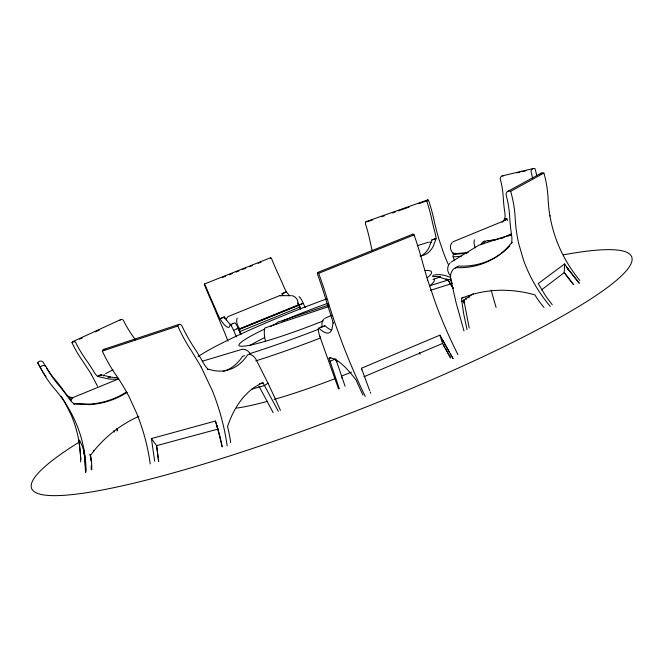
<?xml version="1.0" encoding="UTF-8"?>
<svg xmlns="http://www.w3.org/2000/svg" width="664" height="664" viewBox="0 0 664 664"><rect width="100%" height="100%" fill="white"/><g stroke="black" fill="none" stroke-linecap="round" stroke-linejoin="round"><path stroke-width="1" d="M91.375 468.983L91.341 465.323M85.681 472.61C85.282 461.521 85.714 449.47 78.916 440.058L80.908 459.397M91.308 469.664L91.375 466.584M552.257 304.759L545.974 296.41L538.205 283.586L564.616 263.932L564.234 272.622L573.173 284.242M457.936 354.684A165.842 54.456 66.8 0 1 435.974 304.378L427.276 278.863L422.487 262.147A110.672 30.245 68.4 0 0 414.527 236.16L414.079 234.89L318.654 273.336A3.967 0.871 68.1 0 0 317.799 275.045L318.222 276.199A107.618 21.92 68.2 0 1 325.684 298.891A224.175 56.888 66.9 0 0 331.128 316.089A22.742 4.88 67.7 0 1 333.087 323.061L331.884 329.535A84.942 17.978 68.3 0 1 319.052 328.248A8.151 1.677 67.5 0 0 318.305 329.311A13.961 2.88 67.5 0 0 319.558 335.727L338.549 388.905M226.299 320.314L226.308 320.222A6.615 5.163 62.7 0 1 227.544 317.11M449.486 352.293L442.34 339.611L453.055 358.568M270.655 257.707L204.379 284.018L204.736 285.512A87.939 13.189 68.2 0 0 212.314 303.265L224.664 332.664A96.048 12.674 67.9 0 1 227.959 341.163M222.224 446.847L219.958 436.281L215.418 421.034L151.425 438.58L154.654 461.189M464.02 300.003L464.327 303.041L464.194 301.962M448.125 264.139A99.658 42.471 72 0 1 443.245 251.996L439.012 239.447A99.658 42.471 72 0 1 434.073 220.406A89.889 42.903 70.9 0 0 428.836 201.159L428.529 200.246A2.78 1.253 71.1 0 0 427.135 202.279L427.409 203.109A86.237 41.168 70.9 0 1 431.899 219.967A126.118 53.02 72.1 0 0 435.078 233.047A16.633 7.636 71.6 0 1 436.074 238.583L431.816 240.003L429.019 247.564A63.669 29.772 70.7 0 1 420.445 256.171M336.739 361.689L336.374 360.751L345.072 386.199M505.254 220.631L506.732 218.63L507.437 220.556M91.756 469.697A75.887 73.206 -23.2 0 0 90.57 455.205L94.96 449.611A117.91 113.66 -47.1 0 1 121.255 426.006L127.247 422.271A117.91 113.66 -47.1 0 1 138.867 416.311M511.678 242.85A25.755 10.35 38.8 0 0 511.537 243.016L505.478 249.606L500.905 253.54A79.921 72.617 65.3 0 1 456.45 267.617A7.76 6.939 56.5 0 0 452.599 270.115A13.28 11.869 55.9 0 0 450.433 277.818L456.151 302.991L463.978 330.913M502.15 222.241L504.773 218.929A17.554 16.542 84.6 0 0 504.856 212.729A141.822 130.127 85.6 0 1 503.304 198.287A88.42 84.228 81.5 0 0 500.49 179.745L500.241 178.84A2.971 2.789 82.3 0 1 503.528 175.827M509.919 245.937L505.935 249.714M74.252 404.251L74.8 403.629M505.262 250.295L503.246 252.029A79.605 72.417 65.3 0 1 501.652 253.241M541.417 289.977L564.234 272.622L573.679 284.723M450.889 262.247L479.051 245.049L511.471 234.591A70.915 66.715 81.1 0 1 508.159 236.06M228.101 316.562L279.594 295.654M224.092 317.774L224.623 317.4L223.876 317.226M324.63 318.438L331.809 315.259M207.508 369.25A27.747 20.252 -73.1 0 1 207.94 369.184L214.646 370.769L219.078 371.11A84.129 50.663 70.6 0 0 247.572 354.891A8.109 4.772 73.4 0 1 250.735 354.526A13.878 8.175 73.6 0 1 255.698 358.776L267.974 383.178L264.587 385.518L251.49 389.262M335.577 358.9L330.025 361.274L339.362 388.805M100.779 375.592L101.584 375.044L100.737 375.492L100.538 374.994M453.047 241.771L505.578 220.182M467.049 329.643L463.729 314.08L461.837 301.506L473.216 293.745M461.837 301.506L461.472 298.352L463.181 297.198M105.593 373.633L112.988 369.798M100.737 375.492L101.509 375.019M73.206 397.479L118.482 378.936M511.537 243.016A21.265 19.43 57.6 0 0 511.654 235.645A194.577 186.235 21.6 0 1 509.778 218.24A103.053 91.69 64.1 0 0 506.333 195.706L506.034 194.593A3.66 3.395 61.6 0 1 510.657 191.332L543.891 173.096L544.223 174.25A101.55 92.138 64.5 0 1 548.066 198.685C548.696 212.14 551.261 225.486 555.743 238.193A139.755 134.917 23.6 0 0 579.805 280.432M507.902 191.34L541.268 173.13M117.76 377.492A67.321 50.92 64.8 0 1 111.71 377.26L100.903 374.811L97.633 376.463A17.671 13.222 62.8 0 1 93.807 371.682A137.365 96.496 62.1 0 0 85.897 359.556A90.528 69.62 64.4 0 1 76.219 343.537L75.812 342.699A2.963 2.2 64 0 0 71.978 342.641L72.417 343.578A94.371 72.559 64.4 0 0 83.332 361.996L91.001 373.782L97.566 386.282M224.05 317.683L224.623 317.4M319.782 336.449L320.255 336.225M71.978 342.641L74.791 341.346M79.481 339.188L82.303 337.893M95.442 331.842L99.193 330.108M72.94 341.553L120.798 319.542M320.621 327.211L321.119 326.987M363.872 376.787L442.539 343.471L450.64 357.938M361.731 369.906L361.457 368.263L439.875 335.179L443.652 341.96M330.025 361.274L329.053 358.253L330.954 357.456M318.695 328.207L324.713 325.733M454.591 260.786L453.147 256.902A2.307 2.191 87.4 0 1 453.678 254.387L454.956 253.864L454.906 253.183M204.379 284.018L205.782 286.491A84.361 12.657 68.2 0 0 212.43 302.004A121.363 15.77 67.8 0 1 217.634 313.931A16.177 2.324 68 0 0 219.892 318.828L223.569 323.841A62.175 9.047 68.2 0 0 230.151 324.729A6.192 0.913 67.8 0 1 231.18 325.725A10.558 1.552 67.8 0 1 233.612 330.298L238.268 328.406L240.683 334.1M236.94 328.273L239.779 328.672L298.07 304.959A6.673 5.395 62.2 0 0 297.746 301.182L297.663 300.991A6.424 5.196 62.3 0 0 296.725 298.958L295.604 297.588A6.814 5.511 62.3 0 0 292.226 295.779M240.667 334.349L238.783 329.535L303.282 303.282L305.183 307.822M238.783 329.535L299.016 305.149A2.158 0.432 67.8 0 1 300.028 307.025L300.767 308.943M241.057 334.208L239.986 331.477L300.028 307.025M230.151 324.729L234.79 322.845A6.183 0.938 67.8 0 1 235.828 323.841A10.549 1.594 67.8 0 1 238.268 328.406M317.616 272.497L412.859 234.143M222.614 277.403L225.486 276.257M229.329 274.738L232.209 273.593M236.044 272.066L238.924 270.929M242.758 269.401L245.638 268.256M249.473 266.737L252.353 265.592M258.105 263.309L260.985 262.164M232.408 323.642L233.188 323.343M366.03 221.635L427.624 199.939M367.956 221.56L372.844 219.842M381.634 216.746L384.564 215.717M392.382 212.97L395.312 211.932M398.242 210.903L408.991 207.118M418.76 203.682L428.529 200.246M328.804 305.008L277.884 322.115L276.714 322.961A19.082 8.458 71.8 0 0 275.767 324.513M328.165 306.76L264.845 328.008L264.388 330.232A19.372 8.715 71.8 0 0 265.509 341.304M103.725 349.405L179.131 324.356M417.299 245.697L428.429 242.194M150.238 463.87A155.708 113.843 76.1 0 0 136.527 412.942L129.248 397.122A155.708 113.843 76.1 0 0 116.051 375.127A107.56 67.894 70.8 0 1 102.87 352.252L102.331 351.082L177.811 326.057A3.901 2.432 71.5 0 1 181.953 325.883L182.467 326.987A107.178 62.466 71 0 0 194.17 347.728A214.987 149.881 76.6 0 1 203.549 363.216A22.476 13.687 72.7 0 0 207.94 369.184M108.166 377.534L109.9 376.986M108.157 377.617L110.066 377.011M433.003 279.337L439.817 277.195L448.034 280.05L453.213 288.201M429.276 285.877L450.814 279.187M445.893 279.129L446.855 278.83M202.13 361.282L242.335 349.239M259.533 383.742L262.952 382.763L278.341 411.331M217.867 429.118L156.596 445.635L151.425 438.58M502.175 175.902L533.109 168.573M516.982 172.897L519.987 172.183M521.987 171.71L525.988 170.772M506.3 219.22L506.74 219.278L506.516 218.663M468.294 252.519L453.778 253.831A7.179 6.565 57.8 0 1 451.18 250.511L451.113 250.303A6.914 6.325 57.9 0 1 450.441 248.021L450.474 246.053A7.337 6.706 57.8 0 1 452.3 242.426M453.678 254.387L466.858 253.208M453.147 256.902L461.248 256.229M279.859 295.646L291.363 295.679M432.405 276.448L440.522 276.689M299.016 305.149L298.46 304.585A10.45 2.067 67.8 0 0 297.679 302.975M127.156 392.333A77.29 76.335 -6.9 0 1 89.881 404.617L74.26 403.994A24.626 1.602 -81.3 0 0 73.928 403.513L89.482 404.127A76.958 75.995 -6.8 0 0 126.592 391.901M72.335 397.52L69.562 397.138A19.239 18.899 -20.7 0 1 64.823 392.366A167.801 159.941 -17.3 0 0 55.253 379.841A94.039 93.533 -9.9 0 1 46.737 368.346M72.642 397.952L69.861 397.562A22.875 1.403 -81.3 0 0 69.562 397.138L71.031 400.442M341.528 377.874L342.201 378.032M78.916 440.058L80.078 441.12M289.579 295.746L286.383 291.977A16.002 3.137 68.1 0 1 284.076 287.163A120.142 21.381 67.9 0 0 278.822 275.411A83.382 17.106 68.4 0 1 272.157 260.105L271.842 259.325A2.664 0.515 68.3 0 0 270.58 258.354M579.033 282.997L566.5 266.779M579.357 283.238L568.509 269.825L564.616 263.932M464.028 302.684L464.327 303.041L464.103 302.352M65.055 402.666L65.512 403.231M282.831 294.841L282.001 293.754L286.383 291.977A18.783 14.982 -37 0 0 282.001 293.754L282.739 295.663M239.015 329.568L239.986 331.477M335.469 359.921L336.698 361.581L336.067 359.739M568.425 269.625L567.081 267.667L568.509 269.825M73.928 403.513L74.26 403.994A20.518 20.152 -22.8 0 1 69.205 398.915A179.587 170.831 -18 0 0 59.005 385.552A100.173 99.741 -15.4 0 1 46.629 367.657L46.123 366.694A3.519 3.445 -12.8 0 0 40.321 367.399L37.74 362.81A3.295 3.229 -11.6 0 1 43.177 362.154L43.65 363.059A94.039 93.533 -9.9 0 0 45.667 366.603M91.25 374.239L91.607 374.753M453.238 288.35L448.034 280.05M201.15 366.976L201.565 367.632M93.367 450.267L93.831 451.047M258.918 386.066L273.211 412.717M450.541 357.78L445.312 348.558M450.474 354.036L452.997 358.435M90.943 459.861L90.13 454.442L90.57 455.205M444.506 347.098L443.444 345.139M443.635 342.226L439.875 335.179L442.539 343.471M40.321 367.399L40.853 368.47A104.497 104.032 -15.5 0 0 54.821 389.137C63.678 399.462 70.973 411.107 76.26 423.657A138.701 132.684 -18.2 0 1 86.071 471.083M37.74 362.81L38.238 363.814A98.098 97.558 -10.2 0 0 44.803 374.786M267.974 383.178L272.364 392.515A1227.495 986.629 -55.8 0 1 280.424 410.418M233.612 330.298L236.417 336.938M177.811 326.057L178.359 327.286A111.867 65.246 71 0 0 191.688 351.273L200.843 366.387L212.422 390.872A163.004 110.863 75.6 0 1 227.179 445.926M217.543 315.276L217.767 315.782M370.28 392.067L370.778 393.229M300.294 308.893L298.717 305.141L299.489 304.809A19.472 4.001 -24.6 0 1 302.535 303.572L303.282 303.29L303.025 302.726A10.441 2.1 67.8 0 0 300.186 297.729A6.117 1.237 67.9 0 0 298.974 296.816M73.97 403.563L74.152 404.027M369.69 390.631L361.457 368.263M225.121 318.952L224.366 317.018L219.892 318.828A19.239 15.455 -33.2 0 1 224.366 317.027L228.076 322.015A62.125 9.263 68.3 0 0 231.653 325.177M452.026 283.113L450.956 280.233A2.697 2.399 56.5 0 1 450.889 278.473M217.784 428.371L216.995 425.823L222.116 446.723M318.654 273.336L319.127 274.622A112.34 22.9 68.2 0 1 327.8 300.784A168.855 41.492 67.1 0 0 336.042 326.124L342.342 343.346A168.855 41.492 67.1 0 0 365.25 396.433M215.418 421.034L217.726 428.629M336.49 361.058L336.706 361.78L336.598 361.324M510.657 191.332L511.006 192.552A107.518 95.716 64.1 0 1 515.214 218.398A148.338 142.088 32.1 0 0 518.733 243.754L523.556 260.188A148.338 142.088 32.1 0 0 550.323 306.477M427.475 279.494L427.674 280.225M469.207 328.024L464.435 303.116M468.626 296.061L469.05 297.862M90.13 454.442L90.42 456.085M84.502 454.931L84.145 452.591L85.598 472.245M83.357 448.183L84.519 455.13M90.719 458.044L91.026 460.766M158.713 461.38L156.596 445.635L158.572 461.372M549.817 215.319L549.875 216.032M453.18 254.022L453.13 252.677M117.221 430.43L117.13 428.471L117.204 430.977M463.929 299.962L463.953 303.008M239.779 328.672A6.731 3.752 71.9 0 1 237.762 325.543L237.687 325.343A6.482 3.61 71.8 0 1 236.957 323.202L236.683 321.376A6.872 3.835 71.8 0 1 237.222 318.048M280.416 295.746A6.557 3.469 71.7 0 1 280.698 295.837M120.01 320.255A2.822 2.15 64.2 0 1 123.579 320.612L123.969 321.417A86.088 68.01 64.6 0 0 133.198 336.673A131.198 95.085 62.2 0 1 135.448 339.902M118.773 378.82A67.554 50.995 64.8 0 1 108.464 378.936L97.633 376.463A21.206 11.346 -69.6 0 1 100.903 374.811M114.166 430.645A61.528 44.505 61.5 0 1 114.283 432.115M103.376 375.948A7.287 7.171 -20.8 0 1 104.364 374.687M80.651 461.928A129.679 124.251 -17.4 0 0 71.43 415.556L64.665 401.894A129.679 124.251 -17.4 0 0 61.154 396.192M46.032 376.521A98.098 97.558 -10.2 0 1 45.21 375.368M71.272 399.985A7.893 5.968 61.3 0 1 72.218 398.383M102.331 351.082A3.743 2.523 71.4 0 1 105.427 349.687M244.651 355.821A8.084 4.781 73.4 0 0 242.451 356.443A83.896 50.804 70.6 0 1 223.121 371.458M262.952 382.763A127.745 73.571 78 0 0 247.589 392.88L244.111 396.491A127.745 73.571 78 0 0 229.711 420.586L227.52 426.512A86.569 55.917 75.6 0 1 230.665 442.622M242.982 349.247A8.898 8.698 -79 0 1 247.83 350.999L249.506 352.733A8.391 8.2 -79.2 0 1 250.618 354.866M329.053 358.253A128.65 26.029 66.2 0 1 356.095 380.074A88.694 20.468 67 0 0 363.025 395.105M333.087 323.061A27.78 24.9 4.9 0 1 333.577 322.787M412.551 234.824A3.901 1.154 68.2 0 1 414.079 234.89M324.322 326.489A8.142 1.718 67.5 0 1 325.078 325.767A84.859 18.368 68.3 0 0 331.319 330.083M420.08 354.368A1431.069 797.954 53.5 0 1 419.399 352.443M323.824 319.176A8.964 7.337 59.9 0 0 321.957 323.393L322.023 325.733A8.449 6.914 60 0 0 322.347 327.136M461.472 298.352A122.284 106.107 44.8 0 1 534.935 294.907A80.128 74.99 42.5 0 0 544.032 307.449M511.836 242.692A25.755 10.35 38.8 0 1 512.351 242.26M540.056 174.151A3.445 3.254 61.8 0 1 543.891 173.096M455.496 268.048A7.736 6.922 56.5 0 1 458.924 266.081A79.605 72.417 65.3 0 0 500.034 254.395M496.099 307.407A825.867 676.873 -12.2 0 1 491.152 290.068M450.856 276A8.333 8.001 -88.4 0 1 448.574 272.863L448.49 272.622A8.026 7.702 -88.5 0 1 447.719 269.949L447.777 267.6A8.508 8.167 -88.4 0 1 449.993 263.102M536.786 175.744A97.965 92.869 81.9 0 0 535.3 169.693L535.001 168.648A3.154 2.938 82.6 0 0 531.067 171.694L531.324 172.657A93.956 89.076 81.9 0 1 532.628 178.483M480.653 244.784A11.869 11.197 87.5 0 1 481.367 243.58A6.947 6.557 87.2 0 1 484.919 240.949M482.977 243.962A11.919 11.238 87.5 0 1 483.359 243.373A6.98 6.582 87.2 0 1 486.919 240.725A70.915 66.715 81.1 0 0 496.855 239.505M503.021 237.911A70.915 66.715 81.1 0 1 500.399 238.675M511.014 234.01A70.625 66.458 81.1 0 1 487.633 240.775M466.36 299.331A442.415 389.926 86.6 0 1 465.862 297.679M474.494 239.853A7.669 3.561 72.5 0 0 474.137 243.489L474.486 245.514A7.229 3.353 72.5 0 0 475.275 247.913M351.505 372.072A116.756 15.787 -21.1 0 1 341.952 375.932M335.212 378.58A116.756 15.787 -21.1 0 1 274.166 399.438M267.135 401.413A116.756 15.787 -21.1 0 1 236.5 408.103M249.539 345.745A76.559 8.009 -21.1 0 1 264.654 337.578M563.603 254.81A321.583 44.529 -21.1 0 1 545.775 325.269A321.583 44.529 -21.1 0 1 144.395 480.587A321.583 44.529 -21.1 0 1 78.418 442.556M430.289 290.4A321.583 44.529 -21.1 0 1 452.109 283.52M425.134 270.48A129.405 12.799 -21.1 0 1 427.159 277.801M318.421 329.294A129.405 12.799 -21.1 0 1 249.515 353.721M198.021 356.626A129.405 12.799 -21.1 0 1 326.63 298.891M323.086 320.944A76.609 7.553 -21.1 0 1 245.68 345.944A76.609 7.553 -21.1 0 1 264.562 329.103M270.265 326.447A76.609 7.553 -21.1 0 1 276.523 323.625M282.2 321.152A76.609 7.553 -21.1 0 1 327.684 303.373M434.123 279.146A129.331 13.562 -21.1 0 1 430.081 285.586M320.637 337.918A129.331 13.562 -21.1 0 1 255.781 360.876M432.92 275.361A98.704 45.733 74.6 0 1 449.736 277.187M431.816 240.003A19.596 14.077 13 0 1 436.074 238.583L433.301 246.153A63.802 29.656 70.7 0 1 420.013 255.872M372.106 250.203A122.649 56.315 72 0 1 370.022 241.123A83.548 43.401 70.7 0 0 365.731 224.747L365.466 223.934A2.697 1.328 70.9 0 1 366.976 221.909M429.384 242.194A6.789 6.391 84.1 0 1 431.226 242.601M506.732 218.63L504.773 218.929A21.223 5.669 35.6 0 1 506.732 218.63"/></g></svg>
